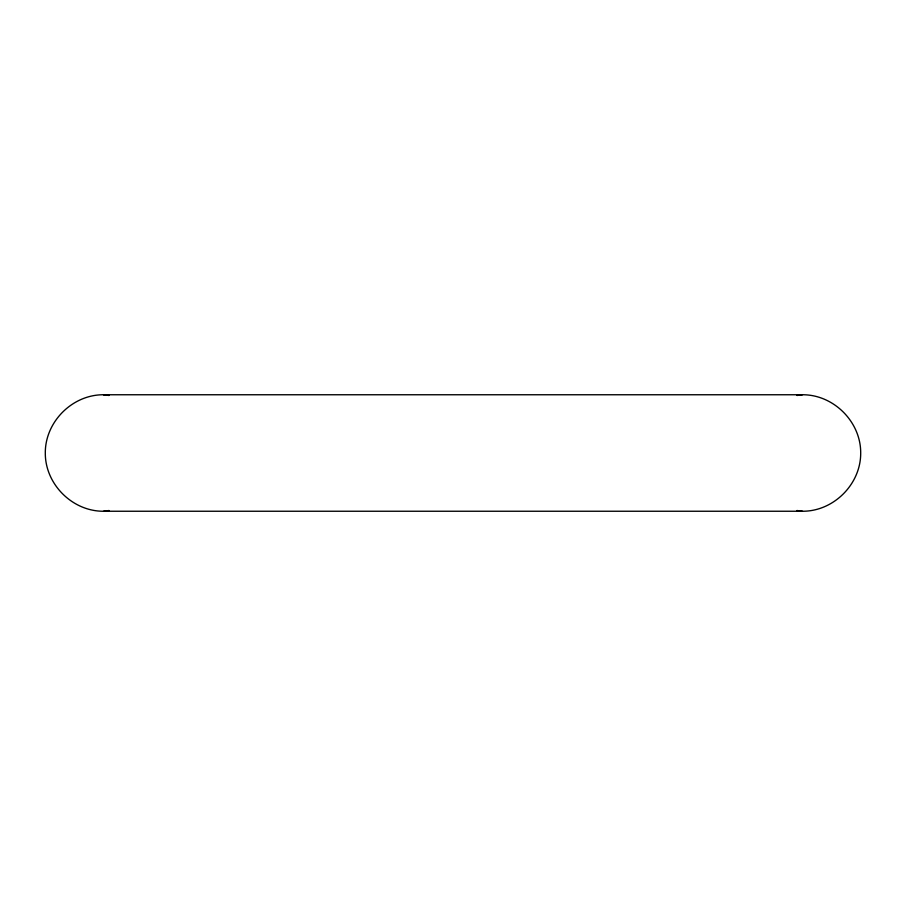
<?xml version="1.0" encoding="UTF-8"?>
<svg xmlns="http://www.w3.org/2000/svg" width="906" height="906" viewBox="0 0 906 906"><rect width="100%" height="100%" fill="white"/><g stroke="black" fill="none" stroke-linecap="round" stroke-linejoin="round"><path stroke-width="1.36" d="M103.544 394.756C72.367 394.563 45.107 421.834 45.3 453C45.107 484.166 72.367 511.437 103.544 511.244L802.456 511.244C833.633 511.437 860.893 484.166 860.7 453C860.893 421.834 833.633 394.563 802.456 394.756L103.544 394.756L109.026 395.48M796.974 395.48L802.456 394.756M103.544 511.244L109.026 510.52M796.974 510.52L802.456 511.244"/></g></svg>
